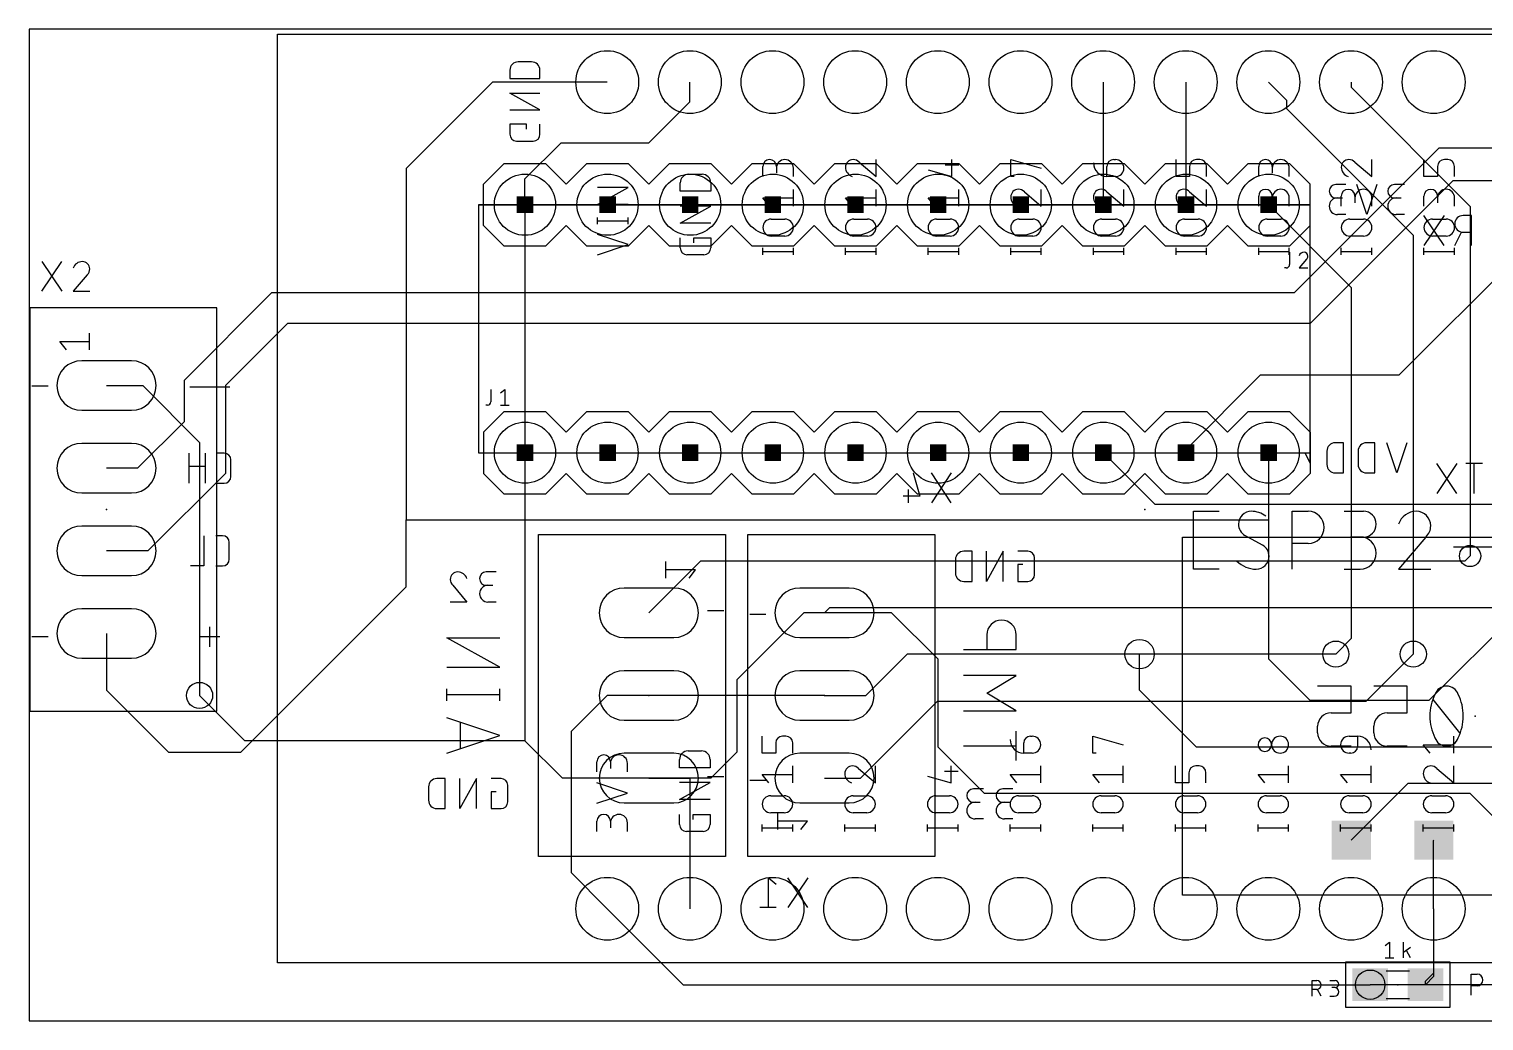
# Model space of a CAD drawing. Extents: x 0 to 67.2, y -0.2 to 30.5.
# Drawn here: x 0 to 44.71, y 0 to 30.48 of the extents above; entities that cross this region are included whole.
import ezdxf

# ---------------------------------------------------------------- set-up
doc = ezdxf.new("R2010")
doc.units = 0
for name, color, linetype in [('1', 12, 'CONTINUOUS'), ('16', 132, 'CONTINUOUS'), ('17', 110, 'CONTINUOUS'), ('18', 110, 'CONTINUOUS'), ('20', 31, 'CONTINUOUS'), ('21', 253, 'CONTINUOUS'), ('22', 253, 'CONTINUOUS'), ('23', 53, 'CONTINUOUS'), ('24', 53, 'CONTINUOUS'), ('25', 253, 'CONTINUOUS'), ('26', 253, 'CONTINUOUS'), ('27', 253, 'CONTINUOUS'), ('39', 12, 'CONTINUOUS'), ('51', 253, 'CONTINUOUS'), ('52', 253, 'CONTINUOUS')]:
    doc.layers.add(name, color=color, linetype=linetype)

# ---------------------------------------------------------------- blocks, each defined once
blk = doc.blocks.new('RECT')
blk.add_solid([(-0.5, -0.5), (0.5, -0.5), (-0.5, 0.5), (0.5, 0.5)])
blk = doc.blocks.new('ROUNDP')
blk.add_circle((0, 0), 0.5)
blk = doc.blocks.new('SQUAREP')
blk.add_solid([(-0.5, -0.5), (0.5, -0.5), (-0.5, 0.5), (0.5, 0.5)])
blk = doc.blocks.new('LONGP100')
blk.add_lwpolyline([(-0.5, -0.5), (0.5, -0.5, 1), (0.5, 0.5), (-0.5, 0.5, 1)], format="xyb", close=True)
blk = doc.blocks.new('ROUNDV')
blk.add_circle((0, 0), 0.5)

msp = doc.modelspace()

# ---------------------------------------------------------------- linework, layer by layer
at = {"layer": '1'}
for p, q in [((14.2462, 28.8513), (11.5888, 26.1938)), ((17.77, 28.8513), (14.2462, 28.8513)), ((20.31, 28.2475), (20.31, 28.8513)), ((33.01, 28.8513), (33.01, 25.0925)), ((35.55, 28.8513), (35.55, 25.0925)), ((38.6548, 28.2865), (38.09, 28.8513)), ((40.63, 28.8513), (40.63, 28.6925)), ((44.2913, 25.0313), (40.63, 28.6925)), ((19.05, 26.9875), (20.31, 28.2475)), ((38.6548, 28.0331), (38.6548, 28.2865)), ((42.545, 24.1429), (38.6548, 28.0331)), ((15.24, 25.8763), (16.3513, 26.9875)), ((16.3513, 26.9875), (19.05, 26.9875)), ((11.5888, 26.1938), (11.5888, 15.3988)), ((15.24, 25.0825), (15.24, 25.8763)), ((15.24, 25.0825), (15.24, 17.4625)), ((33.01, 25.0925), (33.02, 25.0825)), ((35.55, 25.0925), (35.56, 25.0825)), ((40.64, 22.5425), (38.1, 25.0825)), ((44.2913, 25.0313), (44.2913, 14.2875)), ((42.545, 24.1429), (42.545, 11.2713)), ((40.64, 22.5425), (40.64, 11.7475)), ((2.3813, 19.5263), (3.4925, 19.5263)), ((3.4925, 19.5263), (5.2388, 17.78)), ((5.2388, 17.78), (5.2388, 10.0013)), ((38.1, 15.3988), (38.1, 17.4625)), ((11.5888, 15.3988), (38.1, 15.3988)), ((11.5888, 13.335), (11.5888, 15.3988)), ((38.1, 11.1125), (38.1, 15.3988)), ((6.5088, 8.255), (11.5888, 13.335)), ((46.5138, 13.335), (43.0213, 9.8425)), ((23.8125, 12.5412), (21.7488, 10.4775)), ((24.4475, 12.5412), (23.8125, 12.5412)), ((26.5113, 12.5412), (24.4475, 12.5412)), ((27.94, 11.1125), (26.5113, 12.5412)), ((2.3813, 11.9063), (2.3813, 10.16)), ((40.64, 11.7475), (40.1638, 11.2713)), ((34.1313, 10.16), (34.1313, 11.2713)), ((27.94, 8.4138), (27.94, 11.1125)), ((39.37, 9.8425), (38.1, 11.1125)), ((21.7488, 10.4775), (21.7488, 8.255)), ((4.2862, 8.255), (2.3813, 10.16)), ((17.77, 10.0013), (16.6588, 8.89)), ((19.05, 10.0013), (17.77, 10.0013)), ((35.8775, 8.4138), (34.1313, 10.16)), ((43.0213, 9.8425), (39.37, 9.8425)), ((16.6588, 8.89), (16.6588, 4.5575)), ((4.2862, 8.255), (6.5088, 8.255)), ((21.7488, 8.255), (20.955, 7.4613)), ((29.3688, 6.985), (27.94, 8.4138)), ((45.4025, 8.4138), (35.8775, 8.4138)), ((20.955, 7.4613), (19.05, 7.4613)), ((19.05, 7.4613), (20.31, 7.4613)), ((20.31, 7.4613), (20.31, 3.4463)), ((44.2913, 6.985), (29.3688, 6.985)), ((45.72, 5.5563), (44.2913, 6.985)), ((43.17, 5.5463), (43.18, 5.5563)), ((43.17, 3.4463), (43.17, 5.5463)), ((16.6588, 4.5575), (17.77, 3.4463)), ((17.77, 3.4463), (20.105, 1.1113)), ((43.17, 3.4463), (43.17, 1.468)), ((43.17, 3.4463), (43.17, 1.3625)), ((43.17, 1.468), (42.9188, 1.2167)), ((43.17, 1.3625), (42.9188, 1.1113)), ((20.105, 1.1113), (41.2188, 1.1113)), ((42.9188, 1.1113), (42.9188, 1.2167))]:
    msp.add_line(p, q, dxfattribs=at)
at = {"layer": '16'}
for p, q in [((38.8938, 22.3838), (43.3388, 26.8288)), ((43.3388, 26.8288), (58.42, 26.8288)), ((43.7564, 25.8176), (39.37, 21.4313)), ((57.5262, 25.8176), (43.7564, 25.8176)), ((46.5455, 24.2888), (42.1005, 19.8438)), ((4.7625, 19.685), (7.4613, 22.3838)), ((7.4613, 22.3838), (38.8938, 22.3838)), ((7.9375, 21.4313), (6.0325, 19.5263)), ((39.37, 21.4313), (7.9375, 21.4313)), ((4.7625, 19.685), (4.7625, 18.415)), ((37.84, 19.8438), (35.56, 17.5638)), ((42.1005, 19.8438), (37.84, 19.8438)), ((6.0325, 19.5263), (6.0325, 16.8275)), ((4.7625, 18.415), (3.3338, 16.9863)), ((15.24, 17.4625), (15.24, 8.6109)), ((33.02, 17.4625), (34.6075, 15.875)), ((35.56, 17.4625), (35.56, 17.5638)), ((3.3338, 16.9863), (2.3813, 16.9863)), ((6.0325, 16.8275), (3.6513, 14.4463)), ((47.6568, 15.875), (34.6075, 15.875)), ((3.6513, 14.4463), (2.3813, 14.4463)), ((20.6375, 14.1288), (19.05, 12.5412)), ((44.1325, 14.1288), (20.6375, 14.1288)), ((44.2913, 14.2875), (44.1325, 14.1288)), ((24.4475, 12.5412), (24.6063, 12.7)), ((24.6063, 12.7), (51.1175, 12.7)), ((26.9875, 11.2713), (25.7175, 10.0013)), ((34.1313, 11.2713), (26.9875, 11.2713)), ((40.1638, 11.2713), (34.1313, 11.2713)), ((42.545, 11.2713), (41.0905, 9.8168)), ((5.2388, 10.0013), (6.6291, 8.6109)), ((24.4475, 10.0013), (19.05, 10.0013)), ((24.4475, 10.0013), (22.5425, 10.0013)), ((24.4475, 10.0013), (25.7175, 10.0013)), ((27.9143, 9.8168), (25.5587, 7.4613)), ((41.0905, 9.8168), (27.9143, 9.8168)), ((15.24, 8.6109), (6.6291, 8.6109)), ((16.3896, 7.4613), (15.24, 8.6109)), ((19.05, 7.4613), (16.3896, 7.4613)), ((24.4475, 7.4613), (25.5587, 7.4613)), ((40.64, 5.5563), (42.3863, 7.3025)), ((42.3863, 7.3025), (49.0538, 7.3025)), ((48.8388, 1.1113), (41.2188, 1.1113))]:
    msp.add_line(p, q, dxfattribs=at)
at = {"layer": '20'}
for p, q in [((67.1513, 30.48), (0, 30.48)), ((0, 30.48), (0, 0)), ((0, 0), (67.1513, 0))]:
    msp.add_line(p, q, dxfattribs=at)
at = {"layer": '21'}
for p, q in [((7.64, 30.3213), (59.64, 30.3213)), ((7.64, 1.7863), (7.64, 30.3213)), ((25.5098, 26.3918), (26.0319, 25.948)), ((26.0319, 25.948), (26.0319, 26.4701)), ((28.3631, 25.948), (28.3631, 26.4701)), ((30.1721, 25.948), (30.1721, 26.4701)), ((30.1721, 26.4701), (31.1119, 26.2091)), ((33.3386, 26.4701), (33.3908, 26.4701)), ((35.2521, 25.948), (35.2521, 26.4701)), ((35.9831, 26.4701), (35.8786, 26.4701)), ((40.7498, 26.3918), (41.2719, 25.948)), ((41.2719, 25.948), (41.2719, 26.4701)), ((42.8721, 25.948), (42.8721, 26.4701)), ((43.6031, 26.4701), (43.4986, 26.4701)), ((13.97, 25.7175), (14.605, 26.3525)), ((14.605, 26.3525), (15.875, 26.3525)), ((16.51, 25.7175), (15.875, 26.3525)), ((16.51, 25.7175), (17.145, 26.3525)), ((17.145, 26.3525), (18.415, 26.3525)), ((19.05, 25.7175), (18.415, 26.3525)), ((19.05, 25.7175), (19.685, 26.3525)), ((19.685, 26.3525), (20.955, 26.3525)), ((20.2732, 26.0172), (20.6908, 26.0172)), ((21.59, 25.7175), (20.955, 26.3525)), ((21.59, 25.7175), (22.225, 26.3525)), ((22.225, 26.3525), (23.495, 26.3525)), ((22.5521, 25.948), (22.5521, 26.2613)), ((22.9698, 26.2613), (22.9698, 26.0525)), ((23.4919, 25.948), (23.4919, 26.2091)), ((24.13, 25.7175), (23.495, 26.3525)), ((24.13, 25.7175), (24.765, 26.3525)), ((24.765, 26.3525), (26.035, 26.3525)), ((26.035, 26.3525), (26.67, 25.7175)), ((26.67, 25.7175), (27.305, 26.3525)), ((27.305, 26.3525), (28.575, 26.3525)), ((27.6321, 26.1569), (28.3631, 25.948)), ((28.1542, 26.3135), (28.5719, 26.3135)), ((28.575, 26.3525), (29.21, 25.7175)), ((29.21, 25.7175), (29.845, 26.3525)), ((29.845, 26.3525), (31.115, 26.3525)), ((30.2765, 25.948), (30.1721, 25.948)), ((31.75, 25.7175), (31.115, 26.3525)), ((31.75, 25.7175), (32.385, 26.3525)), ((32.385, 26.3525), (33.655, 26.3525)), ((33.1298, 25.948), (33.1298, 26.2613)), ((33.3908, 25.948), (33.1298, 25.948)), ((33.655, 26.3525), (34.29, 25.7175)), ((34.29, 25.7175), (34.925, 26.3525)), ((34.925, 26.3525), (36.195, 26.3525)), ((35.6698, 25.948), (35.2521, 25.948)), ((35.6698, 26.2613), (35.6698, 25.948)), ((36.1919, 25.948), (36.1919, 26.2613)), ((36.195, 26.3525), (36.83, 25.7175)), ((36.83, 25.7175), (37.465, 26.3525)), ((37.465, 26.3525), (38.735, 26.3525)), ((37.7921, 25.948), (37.7921, 26.2613)), ((38.2098, 26.2613), (38.2098, 26.0525)), ((38.7319, 25.948), (38.7319, 26.2091)), ((39.37, 25.7175), (38.735, 26.3525)), ((43.2898, 25.948), (42.8721, 25.948)), ((43.2898, 26.2613), (43.2898, 25.948)), ((43.8119, 25.948), (43.8119, 26.2613)), ((13.97, 24.4475), (13.97, 25.7175)), ((17.4721, 25.0901), (18.4119, 25.6122)), ((18.4119, 25.6122), (17.4721, 25.6122)), ((20.0121, 25.4951), (20.0121, 25.7561)), ((20.9519, 25.4951), (20.0121, 25.4951)), ((20.9519, 25.7561), (20.9519, 25.4951)), ((23.4919, 25.0336), (23.4919, 25.5557)), ((26.0319, 25.0336), (26.0319, 25.5557)), ((28.5719, 25.0336), (28.5719, 25.5557)), ((31.1119, 25.0336), (31.1119, 25.5557)), ((33.6519, 25.0336), (33.6519, 25.5557)), ((36.1919, 25.0336), (36.1919, 25.5557)), ((39.37, 24.4475), (39.37, 25.7175)), ((13.8113, 25.0825), (13.8113, 17.4625)), ((13.8113, 25.0825), (39.37, 25.0825)), ((18.4119, 25.0901), (17.4721, 25.0901)), ((20.0121, 24.5197), (20.9519, 25.0418)), ((20.9519, 25.0418), (20.0121, 25.0418)), ((22.7609, 25.0336), (22.5521, 25.2947)), ((22.5521, 25.2947), (23.4919, 25.2947)), ((25.3009, 25.0336), (25.0921, 25.2947)), ((25.0921, 25.2947), (26.0319, 25.2947)), ((27.8409, 25.0336), (27.6321, 25.2947)), ((27.6321, 25.2947), (28.5719, 25.2947)), ((30.5898, 25.4774), (31.1119, 25.0336)), ((33.1298, 25.4774), (33.6519, 25.0336)), ((35.6698, 25.4774), (36.1919, 25.0336)), ((37.7921, 25.0336), (37.7921, 25.3469)), ((38.2098, 25.3469), (38.2098, 25.1381)), ((38.7319, 25.0336), (38.7319, 25.2947)), ((39.37, 17.145), (39.37, 25.0825)), ((40.3321, 25.0336), (40.3321, 25.3469)), ((40.7498, 25.3469), (40.7498, 25.1381)), ((41.2719, 25.0336), (41.2719, 25.2947)), ((42.8721, 25.0336), (42.8721, 25.3469)), ((43.2898, 25.3469), (43.2898, 25.1381)), ((43.8119, 25.0336), (43.8119, 25.2947)), ((17.4721, 24.4847), (17.4721, 24.6936)), ((18.4119, 24.4847), (18.4119, 24.6936)), ((22.8132, 24.6413), (23.2308, 24.6413)), ((25.3532, 24.6413), (25.7708, 24.6413)), ((27.8932, 24.6413), (28.3108, 24.6413)), ((30.4332, 24.6413), (30.8508, 24.6413)), ((32.9732, 24.6413), (33.3908, 24.6413)), ((35.5132, 24.6413), (35.9308, 24.6413)), ((38.0532, 24.6413), (38.4708, 24.6413)), ((40.5932, 24.6413), (41.0108, 24.6413)), ((43.1332, 24.6413), (43.5508, 24.6413)), ((14.605, 23.8125), (13.97, 24.4475)), ((15.875, 23.8125), (16.51, 24.4475)), ((17.145, 23.8125), (16.51, 24.4475)), ((17.4721, 24.5891), (18.4119, 24.5891)), ((18.4119, 23.8576), (17.4721, 24.1709)), ((18.415, 23.8125), (19.05, 24.4475)), ((19.685, 23.8125), (19.05, 24.4475)), ((20.9519, 24.5197), (20.0121, 24.5197)), ((20.955, 23.8125), (21.59, 24.4475)), ((22.225, 23.8125), (21.59, 24.4475)), ((23.495, 23.8125), (24.13, 24.4475)), ((24.765, 23.8125), (24.13, 24.4475)), ((26.67, 24.4475), (26.035, 23.8125)), ((27.305, 23.8125), (26.67, 24.4475)), ((29.21, 24.4475), (28.575, 23.8125)), ((29.845, 23.8125), (29.21, 24.4475)), ((31.115, 23.8125), (31.75, 24.4475)), ((32.385, 23.8125), (31.75, 24.4475)), ((34.29, 24.4475), (33.655, 23.8125)), ((34.925, 23.8125), (34.29, 24.4475)), ((36.83, 24.4475), (36.195, 23.8125)), ((37.465, 23.8125), (36.83, 24.4475)), ((38.735, 23.8125), (39.37, 24.4475)), ((15.875, 23.8125), (14.605, 23.8125)), ((18.415, 23.8125), (17.145, 23.8125)), ((17.4721, 23.5444), (18.4119, 23.8576)), ((20.955, 23.8125), (19.685, 23.8125)), ((20.0121, 23.7532), (20.0121, 24.0665)), ((20.4298, 23.9098), (20.4298, 24.0665)), ((20.4298, 24.0665), (20.9519, 24.0665)), ((20.9519, 24.0665), (20.9519, 23.7532)), ((23.495, 23.8125), (22.225, 23.8125)), ((22.5521, 23.5444), (22.5521, 23.7532)), ((23.2308, 24.1192), (22.8132, 24.1192)), ((23.4919, 23.5444), (23.4919, 23.7532)), ((26.035, 23.8125), (24.765, 23.8125)), ((25.0921, 23.5444), (25.0921, 23.7532)), ((25.7708, 24.1192), (25.3532, 24.1192)), ((26.0319, 23.5444), (26.0319, 23.7532)), ((28.575, 23.8125), (27.305, 23.8125)), ((27.6321, 23.5444), (27.6321, 23.7532)), ((28.3108, 24.1192), (27.8932, 24.1192)), ((28.5719, 23.5444), (28.5719, 23.7532)), ((31.115, 23.8125), (29.845, 23.8125)), ((30.1721, 23.5444), (30.1721, 23.7532)), ((30.8508, 24.1192), (30.4332, 24.1192)), ((31.1119, 23.5444), (31.1119, 23.7532)), ((33.655, 23.8125), (32.385, 23.8125)), ((32.7121, 23.5444), (32.7121, 23.7532)), ((33.3908, 24.1192), (32.9732, 24.1192)), ((33.6519, 23.5444), (33.6519, 23.7532)), ((36.195, 23.8125), (34.925, 23.8125)), ((35.2521, 23.5444), (35.2521, 23.7532)), ((35.9308, 24.1192), (35.5132, 24.1192)), ((36.1919, 23.5444), (36.1919, 23.7532)), ((38.735, 23.8125), (37.465, 23.8125)), ((37.7921, 23.5444), (37.7921, 23.7532)), ((38.4708, 24.1192), (38.0532, 24.1192)), ((38.7319, 23.5444), (38.7319, 23.7532)), ((40.3321, 23.5444), (40.3321, 23.7532)), ((41.0108, 24.1192), (40.5932, 24.1192)), ((41.2719, 23.5444), (41.2719, 23.7532)), ((42.8721, 23.5444), (42.8721, 23.7532)), ((43.5508, 24.1192), (43.1332, 24.1192)), ((43.8119, 23.5444), (43.8119, 23.7532)), ((20.7431, 23.5444), (20.2209, 23.5444)), ((22.5521, 23.6488), (23.4919, 23.6488)), ((25.0921, 23.6488), (26.0319, 23.6488)), ((27.6321, 23.6488), (28.5719, 23.6488)), ((30.1721, 23.6488), (31.1119, 23.6488)), ((32.7121, 23.6488), (33.6519, 23.6488)), ((35.2521, 23.6488), (36.1919, 23.6488)), ((37.7921, 23.6488), (38.7319, 23.6488)), ((40.3321, 23.6488), (41.2719, 23.6488)), ((42.8721, 23.6488), (43.8119, 23.6488)), ((5.7738, 21.9163), (0.0238, 21.9163)), ((0.0238, 21.9163), (0.0238, 9.5163)), ((5.7738, 9.5163), (5.7738, 21.9163)), ((0.0813, 19.5162), (0.5813, 19.5162)), ((14.605, 18.7325), (13.97, 18.0975)), ((14.605, 18.7325), (15.875, 18.7325)), ((15.875, 18.7325), (16.51, 18.0975)), ((16.51, 18.0975), (17.145, 18.7325)), ((17.145, 18.7325), (18.415, 18.7325)), ((18.415, 18.7325), (19.05, 18.0975)), ((19.05, 18.0975), (19.685, 18.7325)), ((19.685, 18.7325), (20.955, 18.7325)), ((20.955, 18.7325), (21.59, 18.0975)), ((22.225, 18.7325), (21.59, 18.0975)), ((22.225, 18.7325), (23.495, 18.7325)), ((23.495, 18.7325), (24.13, 18.0975)), ((24.13, 18.0975), (24.765, 18.7325)), ((24.765, 18.7325), (26.035, 18.7325)), ((26.035, 18.7325), (26.67, 18.0975)), ((26.67, 18.0975), (27.305, 18.7325)), ((27.305, 18.7325), (28.575, 18.7325)), ((28.575, 18.7325), (29.21, 18.0975)), ((29.845, 18.7325), (29.21, 18.0975)), ((29.845, 18.7325), (31.115, 18.7325)), ((31.115, 18.7325), (31.75, 18.0975)), ((32.385, 18.7325), (31.75, 18.0975)), ((32.385, 18.7325), (33.655, 18.7325)), ((33.655, 18.7325), (34.29, 18.0975)), ((34.925, 18.7325), (34.29, 18.0975)), ((34.925, 18.7325), (36.195, 18.7325)), ((36.195, 18.7325), (36.83, 18.0975)), ((37.465, 18.7325), (36.83, 18.0975)), ((37.465, 18.7325), (38.735, 18.7325)), ((38.735, 18.7325), (39.37, 18.0975)), ((13.97, 18.0975), (13.97, 16.8275)), ((39.37, 18.0975), (39.37, 16.8275)), ((13.8113, 17.4625), (39.2112, 17.4625)), ((39.2112, 17.4625), (39.37, 17.145)), ((13.97, 16.8275), (14.605, 16.1925)), ((16.51, 16.8275), (15.875, 16.1925)), ((17.145, 16.1925), (16.51, 16.8275)), ((19.05, 16.8275), (18.415, 16.1925)), ((19.685, 16.1925), (19.05, 16.8275)), ((21.59, 16.8275), (20.955, 16.1925)), ((21.59, 16.8275), (22.225, 16.1925)), ((24.13, 16.8275), (23.495, 16.1925)), ((24.765, 16.1925), (24.13, 16.8275)), ((26.67, 16.8275), (26.035, 16.1925)), ((27.305, 16.1925), (26.67, 16.8275)), ((29.21, 16.8275), (28.575, 16.1925)), ((29.21, 16.8275), (29.845, 16.1925)), ((31.75, 16.8275), (31.115, 16.1925)), ((31.75, 16.8275), (32.385, 16.1925)), ((34.29, 16.8275), (33.655, 16.1925)), ((34.29, 16.8275), (34.925, 16.1925)), ((36.83, 16.8275), (36.195, 16.1925)), ((36.83, 16.8275), (37.465, 16.1925)), ((39.37, 16.8275), (38.735, 16.1925)), ((15.875, 16.1925), (14.605, 16.1925)), ((18.415, 16.1925), (17.145, 16.1925)), ((20.955, 16.1925), (19.685, 16.1925)), ((23.495, 16.1925), (22.225, 16.1925)), ((26.035, 16.1925), (24.765, 16.1925)), ((28.575, 16.1925), (27.305, 16.1925)), ((31.115, 16.1925), (29.845, 16.1925)), ((33.655, 16.1925), (32.385, 16.1925)), ((36.195, 16.1925), (34.925, 16.1925)), ((38.735, 16.1925), (37.465, 16.1925)), ((35.7862, 13.8825), (35.7862, 15.6605)), ((35.7862, 15.6605), (36.5764, 15.6605)), ((38.8181, 13.8825), (38.8181, 15.6605)), ((38.8181, 15.6605), (39.312, 15.6605)), ((40.4176, 15.6605), (41.0103, 15.6605)), ((35.7862, 14.8702), (36.3789, 14.8702)), ((37.9136, 14.6233), (37.3703, 14.9196)), ((41.0103, 14.8702), (40.6152, 14.8702)), ((42.9323, 14.8702), (42.0927, 13.8825)), ((39.312, 14.6727), (38.8181, 14.6727)), ((43.7806, 14.5739), (44.9659, 14.5739)), ((36.5764, 13.8825), (35.7862, 13.8825)), ((40.4176, 13.8825), (40.9115, 13.8825)), ((42.0927, 13.8825), (43.0804, 13.8825)), ((0.0813, 11.8163), (0.5813, 11.8163)), ((0.0238, 9.5163), (5.7738, 9.5163)), ((22.5321, 8.228), (22.5321, 8.7501)), ((22.9498, 8.5413), (22.9498, 8.228)), ((23.2631, 8.7501), (23.1586, 8.7501)), ((23.4719, 8.228), (23.4719, 8.5413)), ((30.5698, 8.228), (30.5698, 8.5413)), ((30.7786, 8.7501), (30.8308, 8.7501)), ((32.6921, 8.228), (32.6921, 8.7501)), ((32.6921, 8.7501), (33.6319, 8.4891)), ((40.5732, 8.7501), (40.8342, 8.7501)), ((40.8342, 8.7501), (40.8342, 8.4369)), ((43.7919, 8.228), (43.7919, 8.7501)), ((20.2532, 8.2972), (20.6708, 8.2972)), ((22.9498, 8.228), (22.5321, 8.228)), ((30.8308, 8.228), (30.5698, 8.228)), ((32.7965, 8.228), (32.6921, 8.228)), ((40.6254, 8.228), (40.5732, 8.228)), ((43.0609, 8.228), (42.8521, 8.4891)), ((42.8521, 8.4891), (43.7919, 8.4891)), ((17.4521, 7.6531), (17.4521, 7.9664)), ((17.8698, 7.9664), (17.8698, 7.7576)), ((18.3919, 7.6531), (18.3919, 7.9142)), ((19.9921, 7.7751), (19.9921, 8.0361)), ((20.9319, 7.7751), (19.9921, 7.7751)), ((20.9319, 8.0361), (20.9319, 7.7751)), ((23.4719, 7.3136), (23.4719, 7.8357)), ((25.4898, 7.7574), (26.0119, 7.3136)), ((26.0119, 7.3136), (26.0119, 7.8357)), ((28.1342, 7.6791), (28.5519, 7.6791)), ((28.3431, 7.3136), (28.3431, 7.8357)), ((31.0919, 7.3136), (31.0919, 7.8357)), ((33.6319, 7.3136), (33.6319, 7.8357)), ((35.2321, 7.3136), (35.2321, 7.8357)), ((35.6498, 7.6269), (35.6498, 7.3136)), ((35.9631, 7.8357), (35.8586, 7.8357)), ((36.1719, 7.3136), (36.1719, 7.6269)), ((38.7119, 7.3136), (38.7119, 7.8357)), ((41.2519, 7.3136), (41.2519, 7.8357)), ((43.2698, 7.7574), (43.7919, 7.3136)), ((43.7919, 7.3136), (43.7919, 7.8357)), ((18.3919, 6.9998), (17.4521, 7.3131)), ((19.9921, 6.7997), (20.9319, 7.3218)), ((20.9319, 7.3218), (19.9921, 7.3218)), ((22.7409, 7.3136), (22.5321, 7.5747)), ((22.5321, 7.5747), (23.4719, 7.5747)), ((27.6121, 7.5225), (28.3431, 7.3136)), ((30.3609, 7.3136), (30.1521, 7.5747)), ((30.1521, 7.5747), (31.0919, 7.5747)), ((32.9009, 7.3136), (32.6921, 7.5747)), ((32.6921, 7.5747), (33.6319, 7.5747)), ((35.6498, 7.3136), (35.2321, 7.3136)), ((37.9809, 7.3136), (37.7721, 7.5747)), ((37.7721, 7.5747), (38.7119, 7.5747)), ((40.5209, 7.3136), (40.3121, 7.5747)), ((40.3121, 7.5747), (41.2519, 7.5747)), ((17.4521, 6.6865), (18.3919, 6.9998)), ((20.9319, 6.7997), (19.9921, 6.7997)), ((22.7932, 6.9213), (23.2108, 6.9213)), ((25.3332, 6.9213), (25.7508, 6.9213)), ((27.8732, 6.9213), (28.2908, 6.9213)), ((30.4132, 6.9213), (30.8308, 6.9213)), ((32.9532, 6.9213), (33.3708, 6.9213)), ((35.4932, 6.9213), (35.9108, 6.9213)), ((38.0332, 6.9213), (38.4508, 6.9213)), ((40.5732, 6.9213), (40.9908, 6.9213)), ((43.1132, 6.9213), (43.5308, 6.9213)), ((19.9921, 6.0332), (19.9921, 6.3465)), ((20.4098, 6.1898), (20.4098, 6.3465)), ((20.4098, 6.3465), (20.9319, 6.3465)), ((20.9319, 6.3465), (20.9319, 6.0332)), ((23.2108, 6.3992), (22.7932, 6.3992)), ((25.7508, 6.3992), (25.3332, 6.3992)), ((28.2908, 6.3992), (27.8732, 6.3992)), ((30.8308, 6.3992), (30.4132, 6.3992)), ((33.3708, 6.3992), (32.9532, 6.3992)), ((35.9108, 6.3992), (35.4932, 6.3992)), ((38.4508, 6.3992), (38.0332, 6.3992)), ((40.9908, 6.3992), (40.5732, 6.3992)), ((43.5308, 6.3992), (43.1132, 6.3992)), ((17.4521, 5.8243), (17.4521, 6.1376)), ((17.8698, 6.1376), (17.8698, 5.9288)), ((18.3919, 5.8243), (18.3919, 6.0854)), ((20.7231, 5.8243), (20.2009, 5.8243)), ((22.5321, 5.8243), (22.5321, 6.0332)), ((22.5321, 5.9288), (23.4719, 5.9288)), ((23.4719, 5.8243), (23.4719, 6.0332)), ((25.0721, 5.8243), (25.0721, 6.0332)), ((25.0721, 5.9288), (26.0119, 5.9288)), ((26.0119, 5.8243), (26.0119, 6.0332)), ((27.6121, 5.8243), (27.6121, 6.0332)), ((27.6121, 5.9288), (28.5519, 5.9288)), ((28.5519, 5.8243), (28.5519, 6.0332)), ((30.1521, 5.8243), (30.1521, 6.0332)), ((30.1521, 5.9288), (31.0919, 5.9288)), ((31.0919, 5.8243), (31.0919, 6.0332)), ((32.6921, 5.8243), (32.6921, 6.0332)), ((32.6921, 5.9288), (33.6319, 5.9288)), ((33.6319, 5.8243), (33.6319, 6.0332)), ((35.2321, 5.8243), (35.2321, 6.0332)), ((35.2321, 5.9288), (36.1719, 5.9288)), ((36.1719, 5.8243), (36.1719, 6.0332)), ((37.7721, 5.8243), (37.7721, 6.0332)), ((37.7721, 5.9288), (38.7119, 5.9288)), ((38.7119, 5.8243), (38.7119, 6.0332)), ((40.3121, 5.8243), (40.3121, 6.0332)), ((40.3121, 5.9288), (41.2519, 5.9288)), ((41.2519, 5.8243), (41.2519, 6.0332)), ((42.8521, 5.8243), (42.8521, 6.0332)), ((42.8521, 5.9288), (43.7919, 5.9288)), ((43.7919, 5.8243), (43.7919, 6.0332)), ((59.64, 1.7863), (7.64, 1.7863)), ((44.3242, 0.7867), (44.3242, 1.4359)), ((44.3242, 1.4359), (44.5045, 1.4359)), ((44.5045, 1.0752), (44.3242, 1.0752))]:
    msp.add_line(p, q, dxfattribs=at)
for centre, radius, start, end in [((22.7609, 26.2613), 0.2088, 0, 180), ((23.2308, 26.2091), 0.2611, 0, 180), ((25.327, 26.2352), 0.235, 90, 180), ((25.327, 26.2178), 0.2524, 43.6037, 90.0001), ((33.3386, 26.2613), 0.2088, 90, 180), ((33.3908, 26.2091), 0.2611, 270, 90), ((35.8786, 26.2613), 0.2088, 90, 180), ((35.9831, 26.2613), 0.2088, 0, 90), ((38.0009, 26.2613), 0.2088, 0, 180), ((38.4708, 26.2091), 0.2611, 0, 180), ((40.5671, 26.2352), 0.235, 90, 180), ((40.5671, 26.2178), 0.2524, 43.6037, 90.0001), ((43.4986, 26.2613), 0.2088, 90, 180), ((43.6031, 26.2613), 0.2088, 0, 90), ((20.2732, 25.7561), 0.2611, 90, 180), ((20.6908, 25.7561), 0.2611, 359.9993, 90), ((25.3939, 26.2352), 0.3018, 180.0002, 252.0556), ((33.1298, 26.3657), 0.4177, 180.0009, 270), ((40.6339, 26.2352), 0.3018, 180.0002, 252.0556), ((30.4071, 25.3208), 0.235, 90, 180), ((30.4071, 25.3034), 0.2524, 43.6037, 90.0001), ((32.9471, 25.3208), 0.235, 90, 180), ((32.9471, 25.3034), 0.2524, 43.6037, 90.0001), ((35.4871, 25.3208), 0.235, 90, 180), ((35.4871, 25.3034), 0.2524, 43.6037, 90.0001), ((38.0009, 25.3469), 0.2088, 0, 180), ((38.4708, 25.2947), 0.2611, 0, 180), ((40.5409, 25.3469), 0.2088, 0, 180), ((41.0108, 25.2947), 0.2611, 0, 180), ((43.0809, 25.3469), 0.2088, 0, 180), ((43.5508, 25.2947), 0.2611, 0, 180), ((30.4739, 25.3208), 0.3018, 180.0002, 252.0556), ((33.0139, 25.3208), 0.3018, 180.0002, 252.0556), ((35.5539, 25.3208), 0.3018, 180.0002, 252.0556), ((22.8132, 24.3803), 0.2611, 90, 270), ((23.2308, 24.3803), 0.2611, 270, 90), ((25.3532, 24.3803), 0.2611, 90, 270), ((25.7708, 24.3803), 0.2611, 270, 90), ((27.8932, 24.3803), 0.2611, 90, 270), ((28.3108, 24.3803), 0.2611, 270, 90), ((30.4332, 24.3803), 0.2611, 90, 270), ((30.8508, 24.3803), 0.2611, 270, 90), ((32.9732, 24.3803), 0.2611, 90, 270), ((33.3908, 24.3803), 0.2611, 270, 90), ((35.5132, 24.3803), 0.2611, 90, 270), ((35.9308, 24.3803), 0.2611, 270, 90), ((38.0532, 24.3803), 0.2611, 90, 270), ((38.4708, 24.3803), 0.2611, 270, 90), ((40.5932, 24.3803), 0.2611, 90, 270), ((41.0108, 24.3803), 0.2611, 270, 90), ((43.1332, 24.3803), 0.2611, 90, 270), ((43.5508, 24.3803), 0.2611, 270, 90), ((20.2209, 23.7532), 0.2089, 180.0017, 270), ((20.7431, 23.7532), 0.2088, 270, 0), ((37.5679, 15.2653), 0.3951, 90, 180), ((37.5679, 14.9196), 0.7408, 53.1296, 90), ((39.312, 15.1666), 0.4939, 270, 90), ((41.0103, 15.2653), 0.3951, 270, 90), ((42.6359, 15.0894), 0.5711, 89.9999, 162.0553), ((42.6359, 15.216), 0.4445, 0, 90), ((37.574, 15.2653), 0.4013, 180, 239.4895), ((42.603, 15.216), 0.4774, 313.6036, 359.9999), ((40.9115, 14.3763), 0.4939, 270, 90), ((37.7099, 14.2776), 0.4013, 359.9999, 59.4893), ((37.716, 14.7171), 0.8347, 224.76, 270.0004), ((37.716, 14.2776), 0.3951, 270.0005, 0), ((23.1586, 8.5413), 0.2088, 90, 180), ((23.2631, 8.5413), 0.2088, 0, 90), ((30.5698, 8.6457), 0.4177, 180.0009, 270), ((30.7786, 8.5413), 0.2088, 90, 180), ((30.8308, 8.4891), 0.2611, 270, 90), ((37.9809, 8.4891), 0.2088, 90, 270), ((37.9809, 8.4891), 0.2088, 270, 90), ((38.4508, 8.4891), 0.2611, 90, 270), ((38.4508, 8.4891), 0.2611, 270, 90), ((40.5732, 8.4891), 0.2611, 90, 270), ((40.8342, 8.3324), 0.4177, 0, 90), ((17.6609, 7.9664), 0.2088, 0, 180), ((18.1308, 7.9142), 0.2611, 0, 180), ((20.2532, 8.0361), 0.2611, 90, 180), ((20.6708, 8.0361), 0.2611, 359.9993, 90), ((40.6254, 8.4369), 0.2088, 270, 0), ((25.3071, 7.6008), 0.235, 90, 180), ((25.3071, 7.5834), 0.2524, 43.6037, 90.0001), ((35.8586, 7.6269), 0.2088, 90, 180), ((35.9631, 7.6269), 0.2088, 0, 90), ((43.0871, 7.6008), 0.235, 90, 180), ((43.0871, 7.5834), 0.2524, 43.6037, 90.0001), ((25.3739, 7.6008), 0.3018, 180.0002, 252.0556), ((43.1539, 7.6008), 0.3018, 180.0002, 252.0556), ((22.7932, 6.6603), 0.2611, 90, 270), ((23.2108, 6.6603), 0.2611, 270, 90), ((25.3332, 6.6603), 0.2611, 90, 270), ((25.7508, 6.6603), 0.2611, 270, 90), ((27.8732, 6.6603), 0.2611, 90, 270), ((28.2908, 6.6603), 0.2611, 270, 90), ((30.4132, 6.6603), 0.2611, 90, 270), ((30.8308, 6.6603), 0.2611, 270, 90), ((32.9532, 6.6603), 0.2611, 90, 270), ((33.3708, 6.6603), 0.2611, 270, 90), ((35.4932, 6.6603), 0.2611, 90, 270), ((35.9108, 6.6603), 0.2611, 270, 90), ((38.0332, 6.6603), 0.2611, 90, 270), ((38.4508, 6.6603), 0.2611, 270, 90), ((40.5732, 6.6603), 0.2611, 90, 270), ((40.9908, 6.6603), 0.2611, 270, 90), ((43.1132, 6.6603), 0.2611, 90, 270), ((43.5308, 6.6603), 0.2611, 270, 90), ((17.6609, 6.1376), 0.2088, 0, 180), ((18.1308, 6.0854), 0.2611, 0, 180), ((20.2009, 6.0332), 0.2089, 180.0017, 270), ((20.7231, 6.0332), 0.2088, 270, 0), ((44.5045, 1.2555), 0.1803, 270, 90)]:
    msp.add_arc(centre, radius, start, end, dxfattribs=at)
at = {"layer": '22'}
for p, q in [((14.7781, 29.2175), (14.7781, 28.9609)), ((15.4453, 29.4741), (15.0347, 29.4741)), ((15.7019, 28.9609), (15.7019, 29.2175)), ((14.7781, 28.9609), (15.7019, 28.9609)), ((15.7019, 28.0009), (14.7781, 28.5141)), ((14.7781, 28.5141), (15.7019, 28.5141)), ((14.7781, 28.0009), (15.7019, 28.0009)), ((15.2913, 27.5541), (14.7781, 27.5541)), ((14.7781, 27.5541), (14.7781, 27.2462)), ((15.2913, 27.4001), (15.2913, 27.5541)), ((15.7019, 27.2462), (15.7019, 27.5541)), ((14.9834, 27.0409), (15.4966, 27.0409)), ((40.4729, 25.7032), (40.1649, 25.7032)), ((41.1163, 24.7794), (40.8083, 25.7032)), ((41.4242, 25.7032), (41.1163, 24.7794)), ((42.2729, 25.7032), (41.9649, 25.7032)), ((13.8113, 25.0825), (13.8113, 17.4625)), ((39.37, 25.0825), (13.8113, 25.0825)), ((39.37, 17.4625), (39.37, 25.0825)), ((40.1649, 25.2926), (40.3702, 25.2926)), ((41.9649, 25.2926), (42.1702, 25.2926)), ((40.4729, 24.7794), (40.2163, 24.7794)), ((42.2729, 24.7794), (42.0162, 24.7794)), ((43.4886, 23.8269), (42.8727, 24.7507)), ((43.4886, 24.7507), (42.8727, 23.8269)), ((44.3316, 24.7507), (44.075, 24.7507)), ((44.3316, 23.8269), (44.3316, 24.7507)), ((43.8184, 23.8269), (44.0237, 24.2374)), ((44.075, 24.2374), (44.3316, 24.2374)), ((6.1721, 19.4797), (4.9404, 19.4797)), ((4.9084, 17.4482), (4.9084, 16.5244)), ((5.4216, 16.5244), (5.4216, 17.4482)), ((5.9988, 17.4482), (5.7936, 17.4482)), ((13.8113, 17.4625), (39.37, 17.4625)), ((39.889, 17.509), (39.889, 17.0985)), ((40.4022, 17.7657), (40.1456, 17.7657)), ((40.4022, 16.8419), (40.4022, 17.7657)), ((40.849, 17.509), (40.849, 17.0985)), ((41.3622, 17.7657), (41.1056, 17.7657)), ((41.3622, 16.8419), (41.3622, 17.7657)), ((42.0356, 16.8419), (41.7277, 17.7657)), ((42.3435, 17.7657), (42.0356, 16.8419)), ((5.4216, 17.0376), (4.9084, 17.0376)), ((6.2041, 16.7296), (6.2041, 17.2429)), ((43.8811, 16.2068), (43.2652, 17.1306)), ((43.8811, 17.1306), (43.2652, 16.2068)), ((44.6698, 17.1306), (44.1565, 17.1306)), ((44.4131, 16.2068), (44.4131, 17.1306)), ((40.1456, 16.8419), (40.4022, 16.8419)), ((41.1056, 16.8419), (41.3622, 16.8419)), ((5.7936, 16.5244), (5.9988, 16.5244)), ((5.3694, 14.9082), (5.3694, 13.9844)), ((5.9484, 14.9082), (5.7431, 14.9082)), ((15.6575, 5.0513), (15.6575, 14.9512)), ((15.6575, 14.9512), (21.4075, 14.9512)), ((21.4075, 14.9512), (21.4075, 5.0513)), ((22.09, 14.9512), (27.84, 14.9512)), ((22.09, 5.0513), (22.09, 14.9512)), ((27.84, 14.9512), (27.84, 5.0513)), ((35.45, 3.8662), (35.45, 14.8663)), ((35.45, 14.8663), (53.45, 14.8663)), ((6.1537, 14.1896), (6.1537, 14.7029)), ((28.9829, 14.4319), (28.7263, 14.4319)), ((28.9829, 13.5081), (28.9829, 14.4319)), ((29.9429, 14.4319), (29.4296, 13.5081)), ((29.4296, 13.5081), (29.4296, 14.4319)), ((29.9429, 13.5081), (29.9429, 14.4319)), ((30.6976, 14.4319), (30.3896, 14.4319)), ((5.3694, 13.9844), (4.9588, 13.9844)), ((5.7431, 13.9844), (5.9484, 13.9844)), ((28.4696, 14.1753), (28.4696, 13.7647)), ((30.5436, 14.0213), (30.3896, 14.0213)), ((30.3896, 14.0213), (30.3896, 13.5081)), ((30.9029, 13.7134), (30.9029, 14.2266)), ((14.3591, 13.7969), (14.0512, 13.7969)), ((28.7263, 13.5081), (28.9829, 13.5081)), ((30.3896, 13.5081), (30.6976, 13.5081)), ((13.0229, 13.3863), (13.4591, 12.8731)), ((14.0512, 13.3863), (14.2565, 13.3863)), ((13.4591, 12.8731), (12.9459, 12.8731)), ((14.3591, 12.8731), (14.1025, 12.8731)), ((21.35, 12.6013), (20.85, 12.6013)), ((5.5563, 11.4957), (5.5563, 12.1115)), ((22.1475, 12.5013), (22.6475, 12.5013)), ((5.8642, 11.8036), (5.2483, 11.8036)), ((14.4653, 10.8714), (12.8397, 11.7745)), ((12.8397, 11.7745), (14.4653, 11.7745)), ((29.4372, 11.8639), (29.4372, 11.4124)), ((30.3403, 11.4124), (30.3403, 11.8639)), ((28.7147, 11.4124), (30.3403, 11.4124)), ((12.8397, 10.8714), (14.4653, 10.8714)), ((30.3403, 10.6132), (28.7147, 10.6132)), ((29.4372, 10.0713), (30.3403, 10.6132)), ((40.6314, 10.2901), (39.605, 10.2901)), ((40.6314, 9.4689), (40.6314, 10.2901)), ((42.3564, 10.2901), (41.33, 10.2901)), ((42.3564, 9.4689), (42.3564, 10.2901)), ((12.8397, 9.8397), (12.8397, 10.201)), ((14.4653, 10.0204), (12.8397, 10.0204)), ((14.4653, 9.8397), (14.4653, 10.201)), ((30.3403, 9.5294), (29.4372, 10.0713)), ((43.9788, 8.853), (43.1576, 9.8795)), ((28.7147, 9.5294), (30.3403, 9.5294)), ((40.0156, 9.4689), (40.6314, 9.4689)), ((41.7406, 9.4689), (42.3564, 9.4689)), ((14.4653, 8.7699), (12.8397, 9.3117)), ((13.2461, 9.1763), (13.2461, 8.3635)), ((39.605, 8.853), (39.605, 9.0583)), ((41.33, 8.853), (41.33, 9.0583)), ((12.8397, 8.228), (14.4653, 8.7699)), ((30.3403, 8.0045), (30.3403, 8.9076)), ((28.7147, 8.4561), (30.3403, 8.4561)), ((40.6314, 8.4425), (40.0156, 8.4425)), ((42.3564, 8.4425), (41.7406, 8.4425)), ((12.2771, 7.1903), (12.2771, 6.7797)), ((12.7904, 7.4469), (12.5338, 7.4469)), ((12.7904, 6.5231), (12.7904, 7.4469)), ((13.7504, 7.4469), (13.2371, 6.5231)), ((13.2371, 6.5231), (13.2371, 7.4469)), ((13.7504, 6.5231), (13.7504, 7.4469)), ((14.5051, 7.4469), (14.1971, 7.4469)), ((14.7104, 6.7284), (14.7104, 7.2416)), ((21.35, 7.5013), (20.85, 7.5013)), ((22.1475, 7.4013), (22.6475, 7.4013)), ((14.3511, 7.0363), (14.1971, 7.0363)), ((14.1971, 7.0363), (14.1971, 6.5231)), ((29.3341, 7.1294), (29.0262, 7.1294)), ((29.0262, 6.7188), (29.2315, 6.7188)), ((30.2341, 7.1294), (29.9262, 7.1294)), ((29.9262, 6.7188), (30.1315, 6.7188)), ((12.5338, 6.5231), (12.7904, 6.5231)), ((14.1971, 6.5231), (14.5051, 6.5231)), ((29.3341, 6.2056), (29.0775, 6.2056)), ((30.2341, 6.2056), (29.9775, 6.2056)), ((21.4075, 5.0513), (15.6575, 5.0513)), ((27.84, 5.0513), (22.09, 5.0513)), ((53.45, 3.8662), (35.45, 3.8662))]:
    msp.add_line(p, q, dxfattribs=at)
for centre, radius, start, end in [((15.0347, 29.2175), 0.2566, 90, 180), ((15.4453, 29.2175), 0.2566, 0, 90), ((14.9834, 27.2462), 0.2053, 180, 270), ((15.4966, 27.2462), 0.2053, 270, 359.9991), ((40.1649, 25.4979), 0.2053, 90, 270), ((41.9649, 25.4979), 0.2053, 90, 270), ((40.2163, 25.036), 0.2566, 90, 270), ((42.0162, 25.036), 0.2566, 90, 270), ((44.075, 24.494), 0.2566, 90, 270), ((5.9988, 17.2429), 0.2053, 0, 90), ((40.1456, 17.509), 0.2566, 90, 180), ((41.1056, 17.509), 0.2566, 90, 180), ((40.1456, 17.0985), 0.2566, 180, 270), ((41.1056, 17.0985), 0.2566, 180, 270), ((5.9988, 16.7296), 0.2053, 270, 0), ((5.9484, 14.7029), 0.2053, 0, 90), ((28.7263, 14.1753), 0.2566, 90, 180), ((30.6976, 14.2266), 0.2053, 0, 90), ((5.9484, 14.1896), 0.2053, 270, 0), ((13.1768, 13.5659), 0.231, 90.0008, 180), ((13.1939, 13.5659), 0.248, 179.9999, 226.3985), ((13.1768, 13.5002), 0.2967, 17.944, 90.0007), ((14.0512, 13.5916), 0.2053, 90, 270), ((28.7263, 13.7647), 0.2566, 180, 270), ((30.6976, 13.7134), 0.2053, 270, 0), ((14.1025, 13.1297), 0.2566, 90, 270), ((29.8887, 11.8639), 0.4516, 0, 180), ((43.5682, 9.9103), 0.3798, 90.0001, 161.076), ((43.5682, 9.9103), 0.3798, 18.9244, 90), ((44.5775, 9.3663), 1.5225, 154.0104, 180), ((42.5589, 9.3663), 1.5226, 0, 25.9891), ((40.0156, 9.0583), 0.4106, 89.9996, 180), ((41.7406, 9.0583), 0.4106, 89.9996, 180), ((44.5776, 9.3663), 1.5226, 180.0001, 205.9894), ((42.5589, 9.3663), 1.5226, 334.0111, 359.9999), ((40.0156, 8.853), 0.4106, 180.0009, 270), ((41.7406, 8.853), 0.4106, 180.0009, 270), ((43.5682, 8.8222), 0.3798, 198.9246, 270), ((43.5682, 8.8222), 0.3798, 269.9999, 341.075), ((12.5338, 7.1903), 0.2566, 90, 180), ((14.5051, 7.2416), 0.2053, 0, 90), ((12.5338, 6.7797), 0.2566, 180, 270), ((14.5051, 6.7284), 0.2053, 270, 0), ((29.0262, 6.9241), 0.2053, 90, 270), ((29.0775, 6.4622), 0.2566, 90, 270), ((29.9262, 6.9241), 0.2053, 90, 270), ((29.9775, 6.4622), 0.2566, 90, 270)]:
    msp.add_arc(centre, radius, start, end, dxfattribs=at)
at = {"layer": '23'}
for p in [(38.1, 25.0825), (15.24, 17.4625), (2.3813, 15.7163), (34.29, 15.7163), (42.0688, 1.1113)]:
    msp.add_point(p, dxfattribs=at)
at = {"layer": '24'}
for p in [(19.05, 10.0013), (24.4475, 10.0013), (44.45, 9.3663)]:
    msp.add_point(p, dxfattribs=at)
at = {"layer": '25'}
for p, q in [((0.3921, 22.4221), (1.0017, 23.3365)), ((0.3921, 23.3365), (1.0017, 22.4221)), ((38.7436, 23.622), (38.7436, 23.2466)), ((39.2663, 23.4075), (39.0384, 23.1394)), ((1.789, 22.9301), (1.3572, 22.4221)), ((38.6364, 23.1394), (38.5827, 23.1394)), ((39.0384, 23.1394), (39.3065, 23.1394)), ((1.3572, 22.4221), (1.8652, 22.4221)), ((14.1944, 19.4056), (14.1944, 19.0302)), ((14.4892, 19.2984), (14.6232, 19.4056)), ((14.6232, 19.4056), (14.6232, 18.923)), ((14.0871, 18.923), (14.0335, 18.923)), ((14.4892, 18.923), (14.7573, 18.923)), ((39.4411, 0.7557), (39.4411, 1.2383)), ((39.4411, 1.2383), (39.5751, 1.2383)), ((39.5751, 0.9701), (39.4411, 0.9701)), ((39.7092, 0.7557), (39.6019, 0.9701)), ((39.9833, 1.2383), (40.1442, 1.2383)), ((40.1442, 1.0238), (40.037, 1.0238)), ((39.9833, 0.7557), (40.1174, 0.7557))]:
    msp.add_line(p, q, dxfattribs=at)
for centre, radius, start, end in [((1.6366, 23.0428), 0.2937, 90, 162.0547), ((1.6366, 23.1079), 0.2286, 0, 90), ((39.1859, 23.467), 0.155, 90.0003, 162.0552), ((39.1859, 23.5013), 0.1207, 0, 90), ((39.1769, 23.5013), 0.1296, 313.6035, 359.9998), ((1.6197, 23.1079), 0.2455, 313.6029, 359.9999), ((38.6364, 23.2466), 0.1072, 270, 0), ((14.0871, 19.0302), 0.1072, 270, 0), ((39.5751, 1.1042), 0.1341, 270, 90), ((40.1174, 0.8897), 0.1341, 270, 90), ((40.1442, 1.131), 0.1072, 270, 90)]:
    msp.add_arc(centre, radius, start, end, dxfattribs=at)
at = {"layer": '26'}
for p, q in [((27.1733, 16.839), (27.3765, 16.1278)), ((28.3417, 15.9245), (27.7321, 16.839)), ((28.3417, 16.839), (27.7321, 15.9245)), ((27.3765, 16.1278), (26.8685, 16.1278)), ((27.0209, 16.331), (27.0209, 15.9245)), ((22.9663, 4.1923), (22.7123, 4.3955)), ((22.7123, 4.3955), (22.7123, 3.4811)), ((23.9315, 3.4811), (23.3219, 4.3955)), ((23.9315, 4.3955), (23.3219, 3.4811)), ((22.9663, 3.4811), (22.4583, 3.4811))]:
    msp.add_line(p, q, dxfattribs=at)
at = {"layer": '27'}
for p, q in [((41.6771, 2.3121), (41.8111, 2.4194)), ((41.8111, 2.4194), (41.8111, 1.9368)), ((42.2459, 1.9368), (42.2459, 2.4194)), ((42.4604, 2.2585), (42.2459, 2.0976)), ((41.6771, 1.9368), (41.9452, 1.9368)), ((42.4604, 1.9368), (42.3398, 2.1646))]:
    msp.add_line(p, q, dxfattribs=at)
at = {"layer": '39'}
for p, q in [((40.4688, 0.4113), (40.4688, 1.8113)), ((40.4688, 1.8113), (43.6688, 1.8113)), ((43.6688, 1.8113), (43.6688, 0.4113)), ((43.6688, 0.4113), (40.4688, 0.4113))]:
    msp.add_line(p, q, dxfattribs=at)
at = {"layer": '51'}
for p, q in [((1.859, 20.625), (1.859, 21.133)), ((1.1478, 20.625), (0.9446, 20.8789)), ((0.9446, 20.8789), (1.859, 20.8789)), ((42.4248, 1.5303), (41.7127, 1.5303)), ((42.4248, 0.6793), (41.7127, 0.6793))]:
    msp.add_line(p, q, dxfattribs=at)
at = {"layer": '52'}
for p, q in [((19.5723, 13.61), (19.5723, 14.118)), ((20.4867, 13.864), (19.5723, 13.864)), ((20.2835, 13.61), (20.4867, 13.864)), ((23.0108, 5.8845), (23.0108, 6.3925)), ((23.9252, 6.1386), (23.0108, 6.1386)), ((23.722, 5.8845), (23.9252, 6.1386))]:
    msp.add_line(p, q, dxfattribs=at)

# ---------------------------------------------------------------- block references
at = {"layer": '1', "xscale": 1.1, "rotation": 180}
for p in [(41.2188, 1.1113), (42.9188, 1.1113)]:
    msp.add_blockref('RECT', p, dxfattribs=at)
at = {"layer": '17'}
for name, p, xscale, yscale in [('ROUNDP', (17.77, 28.8513), 1.9304, 1.9304), ('ROUNDP', (17.77, 28.8513), 1.9304, 1.9304), ('ROUNDP', (20.31, 28.8513), 1.9304, 1.9304), ('ROUNDP', (20.31, 28.8513), 1.9304, 1.9304), ('ROUNDP', (22.85, 28.8513), 1.9304, 1.9304), ('ROUNDP', (22.85, 28.8513), 1.9304, 1.9304), ('ROUNDP', (25.39, 28.8513), 1.9304, 1.9304), ('ROUNDP', (25.39, 28.8513), 1.9304, 1.9304), ('ROUNDP', (27.93, 28.8513), 1.9304, 1.9304), ('ROUNDP', (27.93, 28.8513), 1.9304, 1.9304), ('ROUNDP', (30.47, 28.8513), 1.9304, 1.9304), ('ROUNDP', (30.47, 28.8513), 1.9304, 1.9304), ('ROUNDP', (33.01, 28.8513), 1.9304, 1.9304), ('ROUNDP', (33.01, 28.8513), 1.9304, 1.9304), ('ROUNDP', (35.55, 28.8513), 1.9304, 1.9304), ('ROUNDP', (35.55, 28.8513), 1.9304, 1.9304), ('ROUNDP', (38.09, 28.8513), 1.9304, 1.9304), ('ROUNDP', (38.09, 28.8513), 1.9304, 1.9304), ('ROUNDP', (40.63, 28.8513), 1.9304, 1.9304), ('ROUNDP', (40.63, 28.8513), 1.9304, 1.9304), ('ROUNDP', (43.17, 28.8513), 1.9304, 1.9304), ('ROUNDP', (43.17, 28.8513), 1.9304, 1.9304), ('LONGP100', (2.3813, 19.5263), 1.524, 1.524), ('LONGP100', (2.3813, 19.5263), 1.524, 1.524), ('LONGP100', (2.3813, 16.9863), 1.524, 1.524), ('LONGP100', (2.3813, 16.9863), 1.524, 1.524), ('LONGP100', (2.3813, 14.4463), 1.524, 1.524), ('LONGP100', (2.3813, 14.4463), 1.524, 1.524), ('LONGP100', (24.4475, 12.5412), 1.524, 1.524), ('LONGP100', (24.4475, 12.5412), 1.524, 1.524), ('LONGP100', (2.3813, 11.9063), 1.524, 1.524), ('LONGP100', (2.3813, 11.9063), 1.524, 1.524), ('LONGP100', (24.4475, 10.0013), 1.524, 1.524), ('LONGP100', (24.4475, 10.0013), 1.524, 1.524), ('LONGP100', (24.4475, 7.4613), 1.524, 1.524), ('LONGP100', (24.4475, 7.4613), 1.524, 1.524), ('ROUNDP', (17.77, 3.4463), 1.9304, 1.9304), ('ROUNDP', (17.77, 3.4463), 1.9304, 1.9304), ('ROUNDP', (20.31, 3.4463), 1.9304, 1.9304), ('ROUNDP', (20.31, 3.4463), 1.9304, 1.9304), ('ROUNDP', (22.85, 3.4463), 1.9304, 1.9304), ('ROUNDP', (22.85, 3.4463), 1.9304, 1.9304), ('ROUNDP', (25.39, 3.4463), 1.9304, 1.9304), ('ROUNDP', (25.39, 3.4463), 1.9304, 1.9304), ('ROUNDP', (27.93, 3.4463), 1.9304, 1.9304), ('ROUNDP', (27.93, 3.4463), 1.9304, 1.9304), ('ROUNDP', (30.47, 3.4463), 1.9304, 1.9304), ('ROUNDP', (30.47, 3.4463), 1.9304, 1.9304), ('ROUNDP', (33.01, 3.4463), 1.9304, 1.9304), ('ROUNDP', (33.01, 3.4463), 1.9304, 1.9304), ('ROUNDP', (35.55, 3.4463), 1.9304, 1.9304), ('ROUNDP', (35.55, 3.4463), 1.9304, 1.9304), ('ROUNDP', (38.09, 3.4463), 1.9304, 1.9304), ('ROUNDP', (38.09, 3.4463), 1.9304, 1.9304), ('ROUNDP', (40.63, 3.4463), 1.9304, 1.9304), ('ROUNDP', (40.63, 3.4463), 1.9304, 1.9304), ('ROUNDP', (43.17, 3.4463), 1.9304, 1.9304), ('ROUNDP', (43.17, 3.4463), 1.9304, 1.9304)]:
    msp.add_blockref(name, p, dxfattribs=dict(at, xscale=xscale, yscale=yscale))
for name, p, xscale, yscale, rotation in [('ROUNDP', (15.24, 25.0825), 1.8796, 1.8796, 270), ('ROUNDP', (15.24, 25.0825), 1.8796, 1.8796, 270), ('ROUNDP', (17.78, 25.0825), 1.8796, 1.8796, 270), ('ROUNDP', (17.78, 25.0825), 1.8796, 1.8796, 270), ('ROUNDP', (20.32, 25.0825), 1.8796, 1.8796, 270), ('ROUNDP', (20.32, 25.0825), 1.8796, 1.8796, 270), ('ROUNDP', (22.86, 25.0825), 1.8796, 1.8796, 270), ('ROUNDP', (22.86, 25.0825), 1.8796, 1.8796, 270), ('ROUNDP', (25.4, 25.0825), 1.8796, 1.8796, 270), ('ROUNDP', (25.4, 25.0825), 1.8796, 1.8796, 270), ('ROUNDP', (27.94, 25.0825), 1.8796, 1.8796, 270), ('ROUNDP', (27.94, 25.0825), 1.8796, 1.8796, 270), ('ROUNDP', (30.48, 25.0825), 1.8796, 1.8796, 270), ('ROUNDP', (30.48, 25.0825), 1.8796, 1.8796, 270), ('ROUNDP', (33.02, 25.0825), 1.8796, 1.8796, 270), ('ROUNDP', (33.02, 25.0825), 1.8796, 1.8796, 270), ('ROUNDP', (35.56, 25.0825), 1.8796, 1.8796, 270), ('ROUNDP', (35.56, 25.0825), 1.8796, 1.8796, 270), ('ROUNDP', (38.1, 25.0825), 1.8796, 1.8796, 270), ('ROUNDP', (38.1, 25.0825), 1.8796, 1.8796, 270), ('ROUNDP', (15.24, 17.4625), 1.8796, 1.8796, 90), ('ROUNDP', (15.24, 17.4625), 1.8796, 1.8796, 90), ('ROUNDP', (17.78, 17.4625), 1.8796, 1.8796, 90), ('ROUNDP', (17.78, 17.4625), 1.8796, 1.8796, 90), ('ROUNDP', (20.32, 17.4625), 1.8796, 1.8796, 90), ('ROUNDP', (20.32, 17.4625), 1.8796, 1.8796, 90), ('ROUNDP', (22.86, 17.4625), 1.8796, 1.8796, 90), ('ROUNDP', (22.86, 17.4625), 1.8796, 1.8796, 90), ('ROUNDP', (25.4, 17.4625), 1.8796, 1.8796, 90), ('ROUNDP', (25.4, 17.4625), 1.8796, 1.8796, 90), ('ROUNDP', (27.94, 17.4625), 1.8796, 1.8796, 90), ('ROUNDP', (27.94, 17.4625), 1.8796, 1.8796, 90), ('ROUNDP', (30.48, 17.4625), 1.8796, 1.8796, 90), ('ROUNDP', (30.48, 17.4625), 1.8796, 1.8796, 90), ('ROUNDP', (33.02, 17.4625), 1.8796, 1.8796, 90), ('ROUNDP', (33.02, 17.4625), 1.8796, 1.8796, 90), ('ROUNDP', (35.56, 17.4625), 1.8796, 1.8796, 90), ('ROUNDP', (35.56, 17.4625), 1.8796, 1.8796, 90), ('ROUNDP', (38.1, 17.4625), 1.8796, 1.8796, 90), ('ROUNDP', (38.1, 17.4625), 1.8796, 1.8796, 90), ('LONGP100', (19.05, 12.5412), 1.524, 1.524, 180), ('LONGP100', (19.05, 12.5412), 1.524, 1.524, 180), ('LONGP100', (19.05, 10.0013), 1.524, 1.524, 180), ('LONGP100', (19.05, 10.0013), 1.524, 1.524, 180), ('LONGP100', (19.05, 7.4613), 1.524, 1.524, 180), ('LONGP100', (19.05, 7.4613), 1.524, 1.524, 180), ('SQUAREP', (40.64, 5.5563), 1.2, 1.2, 90), ('SQUAREP', (40.64, 5.5563), 1.2, 1.2, 90), ('SQUAREP', (43.18, 5.5563), 1.2, 1.2, 90), ('SQUAREP', (43.18, 5.5563), 1.2, 1.2, 90)]:
    msp.add_blockref(name, p, dxfattribs=dict(at, xscale=xscale, yscale=yscale, rotation=rotation))
at = {"layer": '18'}
for p, xscale, yscale in [((44.2913, 14.2875), 0.6548, 0.6548), ((44.2913, 14.2875), 0.6548, 0.6548), ((34.1313, 11.2713), 0.9048, 0.9048), ((34.1313, 11.2713), 0.9048, 0.9048), ((40.1638, 11.2713), 0.8048, 0.8048), ((40.1638, 11.2713), 0.8048, 0.8048), ((42.545, 11.2713), 0.8048, 0.8048), ((42.545, 11.2713), 0.8048, 0.8048), ((5.2388, 10.0013), 0.8048, 0.8048), ((5.2388, 10.0013), 0.8048, 0.8048), ((41.2188, 1.1113), 0.9048, 0.9048), ((41.2188, 1.1113), 0.9048, 0.9048)]:
    msp.add_blockref('ROUNDV', p, dxfattribs=dict(at, xscale=xscale, yscale=yscale))
at = {"layer": '51', "rotation": 180}
for p, xscale, yscale in [((15.24, 25.0825), 0.508, 0.508), ((17.78, 25.0825), 0.508, 0.508), ((20.32, 25.0825), 0.508, 0.508), ((22.86, 25.0825), 0.508, 0.508), ((25.4, 25.0825), 0.508, 0.508), ((27.94, 25.0825), 0.508, 0.508), ((30.48, 25.0825), 0.508, 0.508), ((33.02, 25.0825), 0.508, 0.508), ((35.56, 25.0825), 0.508, 0.508), ((38.1, 25.0825), 0.508, 0.508), ((41.4885, 1.1061), 0.5001, 0.95), ((42.6569, 1.1061), 0.5001, 0.95)]:
    msp.add_blockref('RECT', p, dxfattribs=dict(at, xscale=xscale, yscale=yscale))
at = {"layer": '51', "xscale": 0.508, "yscale": 0.508}
for p in [(15.24, 17.4625), (17.78, 17.4625), (20.32, 17.4625), (22.86, 17.4625), (25.4, 17.4625), (27.94, 17.4625), (30.48, 17.4625), (33.02, 17.4625), (35.56, 17.4625), (38.1, 17.4625)]:
    msp.add_blockref('RECT', p, dxfattribs=at)

doc.saveas('drawing.dxf')
